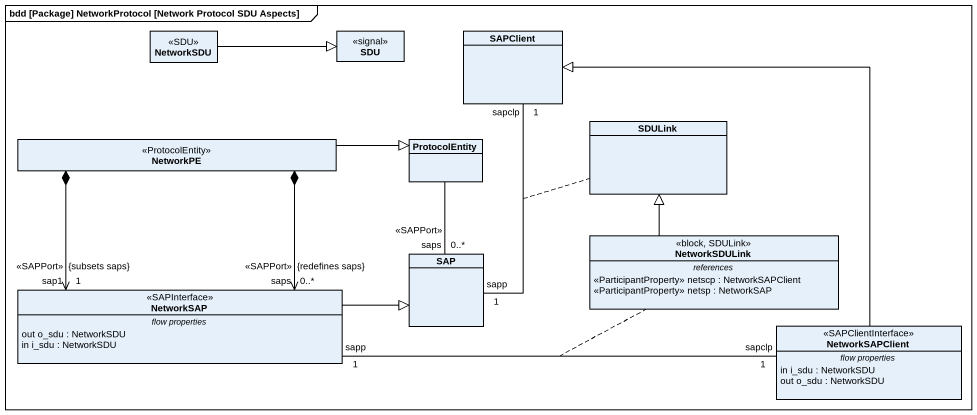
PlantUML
@startuml
mainframe bdd [Package] NetworkProtocol [Network Protocol SDU Aspects]
hide circle
hide empty members
class NetworkSDU <<SDU>>
class SDU <<signal>>
class SAPClient
class SDULink
class NetworkPE <<ProtocolEntity>>
class ProtocolEntity
class NetworkSDULink <<block, SDULink>> {
  -- references --
  <<ParticipantProperty>> netscp : NetworkSAPClient
  <<ParticipantProperty>> netsp : NetworkSAP
}
class SAP
class NetworkSAP <<SAPInterface>> {
  -- flow properties --
  out o_sdu : NetworkSDU
  in i_sdu : NetworkSDU
}
class NetworkSAPClient <<SAPClientInterface>> {
  -- flow properties --
  in i_sdu : NetworkSDU
  out o_sdu : NetworkSDU
}
NetworkSDU -right-|> SDU
SAPClient "sapclp\n1" -- "sapp\n1" SAP
(SAPClient, SAP) .. SDULink
NetworkPE -right-|> ProtocolEntity
NetworkSDULink -up-|> SDULink
SAP "saps\n<<SAPPort>>\n0..*" -up- ProtocolEntity
NetworkSAP "sap1\n<<SAPPort>>\n1\n{subsets saps}" <-up-* NetworkPE
NetworkSAP "saps\n<<SAPPort>>\n0..*\n{redefines saps}" <-up-* NetworkPE
NetworkSAP -right-|> SAP
NetworkSAP "sapp\n1" -right- "sapclp\n1" NetworkSAPClient
(NetworkSAP, NetworkSAPClient) .. NetworkSDULink
NetworkSAPClient -up-|> SAPClient
@enduml
